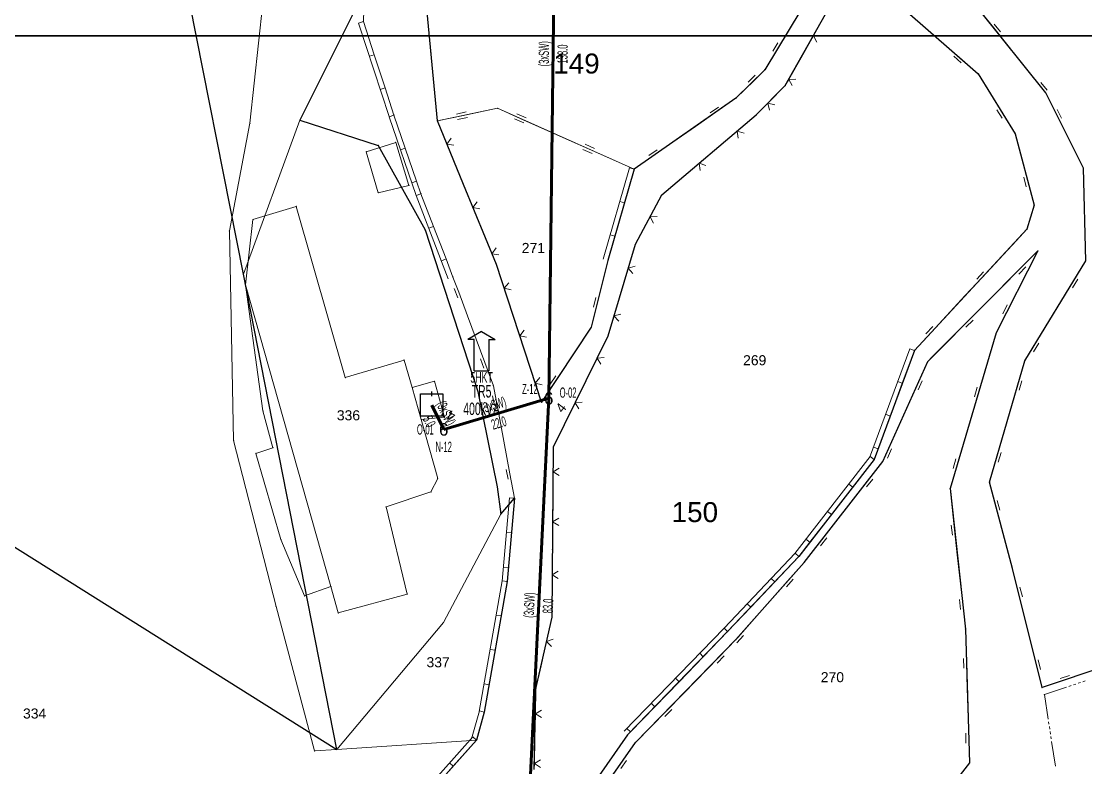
# Model space of a CAD drawing. Header units: millimetres. Extents: x 615240 to 617330, y 4151758 to 4153557.
# Drawn here: x 615829.2 to 616042.6, y 4152510.8 to 4152660.4 of the extents above; entities that cross this region are included whole.
import ezdxf
from ezdxf.enums import TextEntityAlignment as Align
from ezdxf.xclip import XClip

# ---------------------------------------------------------------- set-up
doc = ezdxf.new("R2010")
doc.units = ezdxf.units.MM
doc.header["$XCLIPFRAME"] = 2
for name, color, linetype, lineweight in [('01_UYGALAN_TARAMA', 26, 'Continuous', 20), ('02_ADA_ALN_YENI', 7, 'Continuous', 30), ('02_ADA_NO_YENI', 18, 'Continuous', 0), ('03_PARSEL_ALN_ESKI', 18, 'Continuous', 0), ('03_PARSEL_ALN_YENI', 171, 'Continuous', 0), ('03_PARSEL_NO_ESKI', 5, 'Continuous', 0), ('04_YAPI_ALN_TSCLSIZ', 18, 'Continuous', 0), ('04_YAPI_SNR_TSCLSZ', 77, 'Continuous', 0), ('06_DETAY_SNR_KROKI', 4, 'Continuous', 0), ('07_SNRTIP_GECERLI', 30, 'Continuous', 0), ('07_SNRTIP_SABIT', 18, 'Continuous', 0), ('DIREK_ENH_MEVCUT', 6, 'Continuous', 25), ('HAT_ENH_HAVAI_MEVCUT', 6, 'Continuous', 70), ('NOKTA_DETAY_YENI', 171, 'Continuous', 0), ('NOKTA_PARSEL_ESKI', 6, 'Continuous', 0), ('NOKTA_PARSEL_YENI', 30, 'Continuous', 0), ('NOKTA_YAPI_TSCLSIZ', 77, 'Continuous', 0), ('TRAFO_MEVCUT', 5, 'Continuous', 30)]:
    doc.layers.add(name, color=color, linetype=linetype, lineweight=lineweight)
doc.layers.add('ANTET', color=7, linetype='Continuous')
doc.styles.add('Direk', font='B_CAD')
doc.styles.get("Standard").update_dxf_attribs({"font": 'Arial'})

# ---------------------------------------------------------------- blocks, each defined once
blk = doc.blocks.new('MEV_BINA_KARE')
at = {"layer": 'TRAFO_MEVCUT', "linetype": 'Continuous'}
for p, q in [((-2.25, -2.25), (-2.25, 2.25)), ((-2.25, 2.25), (2.25, 2.25)), ((0, 1.8), (0, 2.7)), ((2.25, 2.25), (2.25, -2.25)), ((2.25, -2.25), (-2.25, -2.25))]:
    blk.add_line(p, q, dxfattribs=at)
blk = doc.blocks.new('MEV_KULE')
at = {"layer": 'TRAFO_MEVCUT', "linetype": 'Continuous'}
for p, q in [((0, 4.726056), (-2.7455, 3.111056)), ((0, 4.726056), (2.7455, 3.111056)), ((-1.4535, 3.111056), (-2.7455, 3.111056)), ((-1.4535, -3.111056), (-1.4535, 3.111056)), ((1.4535, 3.111056), (2.7455, 3.111056)), ((1.4535, 3.111056), (1.4535, -3.111056)), ((-1.4535, -3.111056), (1.4535, -3.111056))]:
    blk.add_line(p, q, dxfattribs=at)
blk = doc.blocks.new('fggg')
at = {"layer": '01_UYGALAN_TARAMA', "color": 252}
for p, q in [((616038.73, 4152526.89, 0.95), (616034.31, 4152525.41, 0.95)), ((616039.68, 4152527.21, 0.95), (616039.2, 4152527.05, 0.95)), ((616040.63, 4152527.52, 0.95), (616040.15, 4152527.36, 0.95)), ((616041.58, 4152527.84, 0.95), (616041.1, 4152527.68, 0.95)), ((616042.52, 4152528.16, 0.95), (616042.05, 4152528, 0.95)), ((616034.31, 4152525.41, 0.95), (616035.08, 4152520.47, 0.95)), ((616035.16, 4152519.98, 0.95), (616035.23, 4152519.48, 0.95)), ((616035.31, 4152518.99, 0.95), (616035.38, 4152518.5, 0.95)), ((616035.46, 4152518, 0.95), (616035.54, 4152517.51, 0.95)), ((616035.61, 4152517.01, 0.95), (616035.69, 4152516.52, 0.95)), ((616035.77, 4152516.02, 0.95), (616036.53, 4152511.08, 0.95))]:
    blk.add_line(p, q, dxfattribs=at)
blk.add_point((616034.31, 4152525.41, 619.21), dxfattribs=at)
blk.add_point((616034.31, 4152525.41, 619.21), dxfattribs=at)
at = {"layer": '02_ADA_ALN_YENI', "color": 252}
for points in [[(615742.03, 4152608.91, 0), (615892.46, 4152514.42, 0), (615873.71, 4152609.68, 0), (615861.66, 4152670.86, 0), (615841.71, 4152748.5, 0), (615926.35, 4152712.91, 0), (615920.29, 4152700.92, 0), (615908.32, 4152689.25, 0), (615898.24, 4152674.71, 0), (615895.88, 4152662.24, 0), (615885.06, 4152640.57, 0), (615900.77, 4152635.52, 0), (615910.15, 4152618.59, 0), (615920.75, 4152586.2, 0), (615924.61, 4152567.09, 0), (615925.32, 4152561.59, 0), (615928.09, 4152564.79, 0), (615926.6, 4152548.09, 0), (615922, 4152521.88, 0), (615920.44, 4152516.29, 0), (615908.14, 4152502.5, 0)], [(616046.83, 4152531.18, 0), (616033.84, 4152526.84, 0), (616027.89, 4152550.68, 0), (616023.31, 4152568.03, 0), (616030.39, 4152592.35, 0), (616042.59, 4152612.4, 0), (616042.13, 4152630.95, 0), (616034.58, 4152646.09, 0), (616021.3, 4152662.64, 0), (616015.49, 4152670.36, 0), (616029.95, 4152678.3, 0), (616040.47, 4152672.93, 0), (616051.16, 4152664.61, 0)], [(615932.03, 4152510.4, 0), (615932.36, 4152526.59, 0), (615935.6, 4152540.92, 0), (615935.88, 4152575.09, 0), (615946.82, 4152597.37, 0), (615952.3, 4152615.71, 0), (615957.63, 4152625.59, 0), (615976.54, 4152641.65, 0), (615982.36, 4152647.53, 0), (615990.45, 4152661.82, 0)], [(616006.24, 4152662.75, 0), (616021.04, 4152649.9, 0), (616028.43, 4152637.86, 0), (616032.25, 4152623.52, 0), (616030.81, 4152618.73, 0), (616008.25, 4152594.41, 0), (616008.25, 4152594.41, 0), (616000.19, 4152572.55, 0), (615985.06, 4152553.1, 0), (615970.81, 4152538.04, 0), (615950.76, 4152517.38, 0), (615942.44, 4152505.46, 0)], [(615944.46, 4152504.53, 0), (615952.33, 4152515.83, 0), (615972.48, 4152536.44, 0), (615986.13, 4152551.91, 0), (616001.92, 4152572.14, 0), (616010.95, 4152592.22, 0), (616033, 4152614.39, 0), (616024.67, 4152597.94, 0), (616015.41, 4152566.77, 0), (616018.47, 4152538.56, 0), (616019.28, 4152511.72, 0), (616007.97, 4152497.23, 0)]]:
    blk.add_polyline3d(points, dxfattribs=at)
blk.add_polyline3d([(615972.47, 4152644.98, 0), (615952.06, 4152630.76, 0), (615946.81, 4152612.45, 0), (615943.45, 4152599.08, 0), (615933.5, 4152584.02, 0), (615924.45, 4152611.63, 0), (615917.83, 4152627.68, 0), (615912.63, 4152640.43, 0), (615909.79, 4152670.74, 0), (615914.23, 4152679.22, 0), (615929.51, 4152693.81, 0), (615935.84, 4152708.83, 0), (615982.84, 4152691.12, 0), (615987.41, 4152671.89, 0), (615985.5, 4152662.65, 0), (615978.25, 4152650.69, 0), (615972.47, 4152644.98, 0)], close=True, dxfattribs=at)
at = {"layer": '03_PARSEL_ALN_ESKI', "color": 252}
for p in [(615932.14, 4152614.97), (615976.53, 4152592.46), (615895.07, 4152581.42), (615913.06, 4152531.91), (615992.11, 4152528.91), (615832.15, 4152521.63)]:
    blk.add_point(p, dxfattribs=at)
at = {"layer": '03_PARSEL_ALN_YENI', "color": 252}
for points in [[(615873.71, 4152609.68, 0), (615861.66, 4152670.86, 0), (615841.71, 4152748.5, 0), (615926.35, 4152712.91, 0), (615920.29, 4152700.92, 0), (615908.32, 4152689.25, 0), (615898.24, 4152674.71, 0), (615895.88, 4152662.24, 0), (615885.06, 4152640.57, 0), (615873.71, 4152609.68, 0)], [(615935.84, 4152708.83, 0), (615982.84, 4152691.12, 0), (615987.41, 4152671.89, 0), (615985.5, 4152662.65, 0), (615978.25, 4152650.69, 0), (615972.47, 4152644.98, 0), (615952.06, 4152630.76, 0), (615924.68, 4152642.99, 0), (615912.63, 4152640.43, 0), (615909.79, 4152670.74, 0), (615914.23, 4152679.22, 0), (615929.51, 4152693.81, 0), (615935.84, 4152708.83, 0)], [(616015.49, 4152670.36, 0), (616029.95, 4152678.3, 0), (616040.47, 4152672.93, 0), (616051.16, 4152664.61, 0), (616059.3, 4152653.67, 0), (616066.19, 4152637.89, 0), (616066.06, 4152614.43, 0), (616065.94, 4152591.44, 0), (616068.62, 4152559.61, 0), (616046.83, 4152531.18, 0), (616033.84, 4152526.84, 0), (616027.89, 4152550.68, 0), (616023.31, 4152568.03, 0), (616030.39, 4152592.35, 0), (616042.59, 4152612.4, 0), (616042.13, 4152630.95, 0), (616034.58, 4152646.09, 0), (616021.3, 4152662.64, 0), (616015.49, 4152670.36, 0)], [(615933.5, 4152584.02, 0), (615924.45, 4152611.63, 0), (615917.83, 4152627.68, 0), (615912.63, 4152640.43, 0), (615924.68, 4152642.99, 0), (615952.06, 4152630.76, 0), (615946.81, 4152612.45, 0), (615943.45, 4152599.08, 0), (615933.5, 4152584.02, 0)], [(615913.81, 4152539.85, 0), (615892.46, 4152514.42, 0), (615873.71, 4152609.68, 0), (615885.06, 4152640.57, 0), (615900.77, 4152635.52, 0), (615910.15, 4152618.59, 0), (615920.75, 4152586.2, 0), (615924.61, 4152567.09, 0), (615925.32, 4152561.59, 0), (615913.81, 4152539.85, 0)], [(616007.97, 4152497.23, 0), (615987.11, 4152472.98, 0), (615968.43, 4152487.88, 0), (615944.46, 4152504.53, 0), (615952.33, 4152515.83, 0), (615972.48, 4152536.44, 0), (615986.13, 4152551.91, 0), (616001.92, 4152572.14, 0), (616010.95, 4152592.22, 0), (616033, 4152614.39, 0), (616024.67, 4152597.94, 0), (616015.41, 4152566.77, 0), (616018.47, 4152538.56, 0), (616019.28, 4152511.72, 0), (616007.97, 4152497.23, 0)], [(615742.03, 4152608.91, 0), (615892.46, 4152514.42, 0), (615920.44, 4152516.29, 0), (615908.14, 4152502.5, 0), (615901.9, 4152496.9, 0), (615887.65, 4152486.41, 0), (615870.13, 4152476.76, 0), (615863.78, 4152472.74, 0), (615843.67, 4152466.25, 0), (615833.43, 4152463.1, 0), (615797.02, 4152540.78, 0), (615772.25, 4152571.92, 0), (615761.13, 4152580.07, 0), (615758.13, 4152585.47, 0), (615747.06, 4152595.76, 0), (615734.79, 4152607.75, 0), (615742.03, 4152608.91, 0)], [(615926.6, 4152548.09, 0), (615922, 4152521.88, 0), (615920.44, 4152516.29, 0), (615892.46, 4152514.42, 0), (615913.81, 4152539.85, 0), (615925.32, 4152561.59, 0), (615928.09, 4152564.79, 0), (615926.6, 4152548.09, 0)]]:
    blk.add_polyline3d(points, close=True, dxfattribs=at)
for points in [[(616006.24, 4152662.75, 0), (616021.04, 4152649.9, 0), (616028.43, 4152637.86, 0), (616032.25, 4152623.52, 0), (616030.81, 4152618.73, 0), (616008.25, 4152594.41, 0), (616000.19, 4152572.55, 0), (615985.06, 4152553.1, 0), (615970.81, 4152538.04, 0), (615950.76, 4152517.38, 0), (615942.44, 4152505.46, 0)], [(615932.03, 4152510.4, 0), (615932.36, 4152526.59, 0), (615935.6, 4152540.92, 0), (615935.88, 4152575.09, 0), (615946.82, 4152597.37, 0), (615952.3, 4152615.71, 0), (615957.63, 4152625.59, 0), (615976.54, 4152641.65, 0), (615982.36, 4152647.53, 0), (615990.45, 4152661.82, 0)]]:
    blk.add_polyline3d(points, dxfattribs=at)
at = {"layer": '04_YAPI_ALN_TSCLSIZ', "color": 252}
for points in [[(615898.36, 4152634.25, 0), (615904.28, 4152636.13, 0), (615906.89, 4152627.5, 0), (615900.77, 4152626.05, 0), (615898.36, 4152634.25, 0)], [(615894.15, 4152588.99, 0), (615905.93, 4152592.48, 0), (615907.57, 4152586.98, 0), (615909.39, 4152580.57, 0), (615912.69, 4152568.76, 0), (615911.31, 4152566.05, 0), (615902.34, 4152563.06, 0), (615906.58, 4152545.58, 0), (615892.74, 4152541.81, 0), (615891.28, 4152547.08, 0), (615874.11, 4152607.55, 0), (615875.64, 4152620.67, 0), (615884.31, 4152623.3, 0), (615894.15, 4152588.99, 0)], [(615912.02, 4152588.23, 0), (615914.01, 4152581.04, 0), (615909.39, 4152580.57, 0), (615907.57, 4152586.98, 0), (615912.02, 4152588.23, 0)]]:
    blk.add_polyline3d(points, close=True, dxfattribs=at)
at = {"layer": '04_YAPI_SNR_TSCLSZ', "color": 252}
for p, q in [((615904.28, 4152636.13, 643.22), (615898.36, 4152634.25, 643.51)), ((615906.89, 4152627.5, 643.57), (615904.28, 4152636.13, 643.22)), ((615898.36, 4152634.25, 643.51), (615900.77, 4152626.05, 643.88)), ((615900.77, 4152626.05, 643.88), (615906.89, 4152627.5, 643.57)), ((615884.31, 4152623.3, 642.03), (615875.64, 4152620.67, 644.11)), ((615894.15, 4152588.99, 642.92), (615884.31, 4152623.3, 642.03)), ((615875.64, 4152620.67, 644.11), (615874.11, 4152607.55, 642.47)), ((615874.11, 4152607.55, 642.47), (615877.62, 4152582.28, 639.06)), ((615891.28, 4152547.08, 641.45), (615874.11, 4152607.55, 642.47)), ((615905.93, 4152592.48, 637.58), (615894.15, 4152588.99, 642.92)), ((615907.57, 4152586.98, 639.22), (615905.93, 4152592.48, 637.58)), ((615912.02, 4152588.23, 638.61), (615907.57, 4152586.98, 639.22)), ((615907.57, 4152586.98, 639.22), (615909.39, 4152580.57, 639.82)), ((615914.01, 4152581.04, 638.58), (615912.02, 4152588.23, 638.61)), ((615877.62, 4152582.28, 639.06), (615879.64, 4152574.9, 639.59)), ((615909.39, 4152580.57, 639.82), (615914.01, 4152581.04, 638.58)), ((615912.69, 4152568.76, 641.2), (615909.39, 4152580.57, 639.82)), ((615879.64, 4152574.9, 639.59), (615876.24, 4152573.78, 640.39)), ((615876.24, 4152573.78, 640.39), (615881.25, 4152556.51, 641.23)), ((615911.31, 4152566.05, 643.05), (615912.69, 4152568.76, 641.2)), ((615902.34, 4152563.06, 644.49), (615911.31, 4152566.05, 643.05)), ((615906.58, 4152545.58, 643.42), (615902.34, 4152563.06, 644.49)), ((615881.25, 4152556.51, 641.23), (615885.99, 4152545.22, 641.68)), ((615885.99, 4152545.22, 641.68), (615891.28, 4152547.08, 641.45)), ((615891.28, 4152547.08, 641.45), (615892.74, 4152541.81, 639.64)), ((615892.74, 4152541.81, 639.64), (615906.58, 4152545.58, 643.42))]:
    blk.add_line(p, q, dxfattribs=at)
at = {"layer": '06_DETAY_SNR_KROKI', "color": 252}
for p, q in [((615897.77, 4152660.38, 638.14), (615898.24, 4152674.71, 638.76)), ((615909.79, 4152670.74, 638.48), (615912.63, 4152640.43, 635.95)), ((615877.59, 4152664.08, 644.07), (615875.03, 4152639.98, 643)), ((615980.84, 4152654.96, 0.95), (615985.5, 4152662.65, 0.95)), ((615990.45, 4152661.82, 0.95), (615987.99, 4152657.47, 0.95)), ((616009.71, 4152659.73, 0.95), (616006.24, 4152662.75, 0.95)), ((616021.3, 4152662.64, 0.95), (616024.43, 4152658.74, 0.95)), ((615897.77, 4152660.38, 0.95), (615896.82, 4152660.06, 0.95)), ((615896.82, 4152660.06, 0.95), (615902.94, 4152641.3, 0.95)), ((615897.77, 4152660.38, 0.95), (615899.94, 4152653.72, 0.95)), ((616017.26, 4152653.18, 0.95), (616009.71, 4152659.73, 0.95)), ((616024.25, 4152659.87, 0.95), (616025.5, 4152658.31, 0.95)), ((615987.99, 4152657.47, 0.95), (615985.53, 4152653.12, 0.95)), ((615987.99, 4152657.47, 0.95), (615989.42, 4152657.53, 0.95)), ((615988.68, 4152656.22, 0.95), (615987.99, 4152657.47, 0.95)), ((616024.43, 4152658.74, 0.95), (616030.69, 4152650.94, 0.95)), ((615978.25, 4152650.69, 0.95), (615980.84, 4152654.96, 0.95)), ((615979.84, 4152654.4, 0.95), (615980.88, 4152656.11, 0.95)), ((615899.94, 4152653.72, 0.95), (615898.99, 4152653.41, 0.95)), ((615899.94, 4152653.72, 0.95), (615902.12, 4152647.07, 0.95)), ((615985.53, 4152653.12, 0.95), (615983.06, 4152648.77, 0.95)), ((616017.65, 4152652.1, 0.95), (616016.14, 4152653.41, 0.95)), ((616021.04, 4152649.9, 0.95), (616017.26, 4152653.18, 0.95)), ((615976.03, 4152648.49, 0.95), (615978.25, 4152650.69, 0.95)), ((616030.69, 4152650.94, 0.95), (616033.82, 4152647.04, 0.95)), ((615972.47, 4152644.98, 0.95), (615976.03, 4152648.49, 0.95)), ((615974.92, 4152648.19, 0.95), (615976.34, 4152649.59, 0.95)), ((615983.06, 4152648.77, 0.95), (615982.36, 4152647.53, 0.95)), ((615983.06, 4152648.77, 0.95), (615984.49, 4152648.82, 0.95)), ((615983.76, 4152647.52, 0.95), (615983.06, 4152648.77, 0.95)), ((616025.82, 4152642.12, 0.95), (616021.04, 4152649.9, 0.95)), ((615902.12, 4152647.07, 0.95), (615901.16, 4152646.76, 0.95)), ((615902.12, 4152647.07, 0.95), (615903.9, 4152641.61, 0.95)), ((615982.36, 4152647.53, 0.95), (615978.85, 4152643.98, 0.95)), ((616033.63, 4152648.17, 0.95), (616034.89, 4152646.61, 0.95)), ((616033.82, 4152647.04, 0.95), (616034.58, 4152646.09, 0.95)), ((615968.47, 4152642.19, 0.95), (615972.47, 4152644.98, 0.95)), ((616034.58, 4152646.09, 0.95), (616036.81, 4152641.62, 0.95)), ((615916.43, 4152641.81, 0.95), (615918.38, 4152642.23, 0.95)), ((615917.52, 4152641.47, 0.95), (615924.68, 4152642.99, 0.95)), ((615924.68, 4152642.99, 0.95), (615929.24, 4152640.95, 0.95)), ((615964.37, 4152639.33, 0.95), (615968.47, 4152642.19, 0.95)), ((615967.33, 4152642.08, 0.95), (615968.97, 4152643.22, 0.95)), ((615978.85, 4152643.98, 0.95), (615976.54, 4152641.65, 0.95)), ((615979.18, 4152642.59, 0.95), (615978.85, 4152643.98, 0.95)), ((615978.85, 4152643.98, 0.95), (615980.24, 4152643.65, 0.95)), ((616025.86, 4152640.98, 0.95), (616024.81, 4152642.68, 0.95)), ((616028.43, 4152637.86, 0.95), (616025.82, 4152642.12, 0.95)), ((616036.87, 4152642.76, 0.95), (616037.76, 4152640.97, 0.95)), ((615875.03, 4152639.98, 643), (615870.92, 4152618.4, 643.5)), ((615903.9, 4152641.61, 0.95), (615902.95, 4152641.29, 0.95)), ((615902.95, 4152641.29, 0.95), (615908.35, 4152625.5, 0.95)), ((615903.9, 4152641.61, 0.95), (615906.16, 4152634.99, 0.95)), ((615912.63, 4152640.43, 0.95), (615917.52, 4152641.47, 0.95)), ((615912.63, 4152640.43, 0.95), (615914.52, 4152635.8, 0.95)), ((615916.66, 4152640.71, 0.95), (615918.62, 4152641.13, 0.95)), ((615928.1, 4152640.84, 0.95), (615929.93, 4152640.03, 0.95)), ((615928.56, 4152641.87, 0.95), (615930.38, 4152641.05, 0.95)), ((615929.24, 4152640.95, 0.95), (615938.37, 4152636.87, 0.95)), ((615976.54, 4152641.65, 0.95), (615972.73, 4152638.41, 0.95)), ((616036.81, 4152641.62, 0.95), (616041.27, 4152632.66, 0.95)), ((615956.16, 4152633.62, 0.95), (615964.37, 4152639.33, 0.95)), ((615972.73, 4152638.41, 0.95), (615968.91, 4152635.17, 0.95)), ((615972.94, 4152637, 0.95), (615972.73, 4152638.41, 0.95)), ((615972.73, 4152638.41, 0.95), (615974.09, 4152637.97, 0.95)), ((616030.96, 4152628.35, 0.95), (616028.43, 4152637.86, 0.95)), ((615914.52, 4152635.8, 0.95), (615915.36, 4152636.96, 0.95)), ((615915.93, 4152635.57, 0.95), (615914.52, 4152635.8, 0.95)), ((615914.52, 4152635.8, 0.95), (615916.41, 4152631.17, 0.95)), ((615938.37, 4152636.87, 0.95), (615942.94, 4152634.83, 0.95)), ((615942.25, 4152635.75, 0.95), (615944.08, 4152634.94, 0.95)), ((615906.16, 4152634.99, 0.95), (615905.21, 4152634.66, 0.95)), ((615906.16, 4152634.99, 0.95), (615908.43, 4152628.36, 0.95)), ((615941.8, 4152634.73, 0.95), (615943.62, 4152633.91, 0.95)), ((615942.94, 4152634.83, 0.95), (615952.06, 4152630.76, 0.95)), ((615952.06, 4152630.76, 0.95), (615956.16, 4152633.62, 0.95)), ((615955.02, 4152633.51, 0.95), (615956.66, 4152634.65, 0.95)), ((615968.91, 4152635.17, 0.95), (615965.1, 4152631.94, 0.95)), ((615965.1, 4152631.94, 0.95), (615961.29, 4152628.7, 0.95)), ((615965.32, 4152630.52, 0.95), (615965.1, 4152631.94, 0.95)), ((615965.1, 4152631.94, 0.95), (615966.46, 4152631.49, 0.95)), ((616041.27, 4152632.66, 0.95), (616042.13, 4152630.95, 0.95)), ((615916.41, 4152631.17, 0.95), (615917.83, 4152627.68, 0.95)), ((615951.1, 4152631.03, 0.95), (615945.84, 4152612.73, 0.95)), ((615952.06, 4152630.76, 0.95), (615950.13, 4152624.03, 0.95)), ((615952.06, 4152630.76, 0.95), (615951.1, 4152631.03, 0.95)), ((616042.13, 4152630.95, 0.95), (616042.25, 4152625.95, 0.95)), ((615908.43, 4152628.36, 0.95), (615907.48, 4152628.04, 0.95)), ((615908.43, 4152628.36, 0.95), (615909.3, 4152625.82, 0.95)), ((615917.83, 4152627.68, 0.95), (615919.74, 4152623.06, 0.95)), ((615961.29, 4152628.7, 0.95), (615957.63, 4152625.59, 0.95)), ((616030.68, 4152627.24, 0.95), (616030.16, 4152629.17, 0.95)), ((616032.25, 4152623.52, 0.95), (616030.96, 4152628.35, 0.95)), ((615909.3, 4152625.82, 0.95), (615908.37, 4152625.46, 0.95)), ((615908.37, 4152625.46, 0.95), (615914.8, 4152608.78, 0.95)), ((615909.3, 4152625.82, 0.95), (615911.82, 4152619.29, 0.95)), ((615957.63, 4152625.59, 0.95), (615955.26, 4152621.19, 0.95)), ((616042.25, 4152625.95, 0.95), (616042.5, 4152615.95, 0.95)), ((615919.74, 4152623.06, 0.95), (615920.58, 4152624.21, 0.95)), ((615921.15, 4152622.83, 0.95), (615919.74, 4152623.06, 0.95)), ((615919.74, 4152623.06, 0.95), (615921.64, 4152618.43, 0.95)), ((615950.13, 4152624.03, 0.95), (615948.2, 4152617.3, 0.95)), ((615950.13, 4152624.03, 0.95), (615949.17, 4152624.31, 0.95)), ((616030.81, 4152618.73, 0.95), (616032.25, 4152623.52, 0.95)), ((615955.26, 4152621.19, 0.95), (615952.88, 4152616.79, 0.95)), ((615955.26, 4152621.19, 0.95), (615956.69, 4152621.27, 0.95)), ((615955.97, 4152619.95, 0.95), (615955.26, 4152621.19, 0.95)), ((615911.82, 4152619.29, 0.95), (615910.89, 4152618.93, 0.95)), ((615911.82, 4152619.29, 0.95), (615914.34, 4152612.76, 0.95)), ((616028.66, 4152616.4, 0.95), (616030.81, 4152618.73, 0.95)), ((615870.92, 4152618.4, 643.5), (615871.74, 4152576.39, 641.89)), ((615921.64, 4152618.43, 0.95), (615923.55, 4152613.81, 0.95)), ((615948.2, 4152617.3, 0.95), (615946.81, 4152612.45, 0.95)), ((615948.2, 4152617.3, 0.95), (615947.24, 4152617.58, 0.95)), ((615952.88, 4152616.79, 0.95), (615952.3, 4152615.71, 0.95)), ((615923.55, 4152613.81, 0.95), (615924.39, 4152614.97, 0.95)), ((615952.3, 4152615.71, 0.95), (615950.87, 4152610.92, 0.95)), ((616021.85, 4152609.07, 0.95), (616028.66, 4152616.4, 0.95)), ((616033, 4152614.39, 0.95), (616029.47, 4152610.84, 0.95)), ((616031.45, 4152611.32, 0.95), (616033, 4152614.39, 0.95)), ((616042.5, 4152615.95, 0.95), (616042.59, 4152612.4, 0.95)), ((615914.34, 4152612.76, 0.95), (615913.41, 4152612.4, 0.95)), ((615914.34, 4152612.76, 0.95), (615915.73, 4152609.14, 0.95)), ((615924.96, 4152613.58, 0.95), (615923.55, 4152613.81, 0.95)), ((615923.55, 4152613.81, 0.95), (615924.45, 4152611.63, 0.95)), ((615944.67, 4152603.93, 0.95), (615946.81, 4152612.45, 0.95)), ((616042.59, 4152612.4, 0.95), (616039.99, 4152608.13, 0.95)), ((615924.45, 4152611.63, 0.95), (615926, 4152606.88, 0.95)), ((615950.87, 4152610.92, 0.95), (615949.44, 4152606.13, 0.95)), ((615950.87, 4152610.92, 0.95), (615952.25, 4152611.29, 0.95)), ((615951.82, 4152609.85, 0.95), (615950.87, 4152610.92, 0.95)), ((616020.76, 4152608.72, 0.95), (616022.12, 4152610.19, 0.95)), ((616029.47, 4152610.84, 0.95), (616022.42, 4152603.75, 0.95)), ((616026.93, 4152602.4, 0.95), (616031.45, 4152611.32, 0.95)), ((616030.58, 4152611.16, 0.95), (616029.17, 4152609.74, 0.95)), ((615916.88, 4152606.08, 0.95), (615915.73, 4152609.14, 0.95)), ((615926, 4152606.88, 0.95), (615926.93, 4152607.98, 0.95)), ((616018.45, 4152605.41, 0.95), (616021.85, 4152609.07, 0.95)), ((616039.99, 4152608.13, 0.95), (616034.79, 4152599.59, 0.95)), ((616040.99, 4152608.69, 0.95), (616039.95, 4152606.98, 0.95)), ((615916.7, 4152604.95, 0.95), (615916, 4152606.82, 0.95)), ((615918.62, 4152601.39, 0.95), (615916.88, 4152606.08, 0.95)), ((615927.4, 4152606.55, 0.95), (615926, 4152606.88, 0.95)), ((615926, 4152606.88, 0.95), (615927.56, 4152602.13, 0.95)), ((615949.44, 4152606.13, 0.95), (615948.01, 4152601.33, 0.95)), ((615943.45, 4152599.08, 0.95), (615944.67, 4152603.93, 0.95)), ((615943.88, 4152603.09, 0.95), (615944.37, 4152605.03, 0.95)), ((616011.65, 4152598.07, 0.95), (616018.45, 4152605.41, 0.95)), ((616022.42, 4152603.75, 0.95), (616018.9, 4152600.21, 0.95)), ((615927.56, 4152602.13, 0.95), (615929.12, 4152597.38, 0.95)), ((615948.01, 4152601.33, 0.95), (615949.39, 4152601.7, 0.95)), ((616024.67, 4152597.94, 0.95), (616026.93, 4152602.4, 0.95)), ((616025.98, 4152601.77, 0.95), (616026.88, 4152603.55, 0.95)), ((615922.11, 4152592.02, 0.95), (615918.62, 4152601.39, 0.95)), ((615948.01, 4152601.33, 0.95), (615946.82, 4152597.37, 0.95)), ((615948.96, 4152600.27, 0.95), (615948.01, 4152601.33, 0.95)), ((616018.9, 4152600.21, 0.95), (616011.84, 4152593.12, 0.95)), ((616020, 4152600.52, 0.95), (616018.59, 4152599.1, 0.95)), ((616034.79, 4152599.59, 0.95), (616032.2, 4152595.32, 0.95)), ((615929.12, 4152597.38, 0.95), (615930.04, 4152598.47, 0.95)), ((615930.51, 4152597.05, 0.95), (615929.12, 4152597.38, 0.95)), ((615929.12, 4152597.38, 0.95), (615930.68, 4152592.63, 0.95)), ((615941.77, 4152596.54, 0.95), (615943.45, 4152599.08, 0.95)), ((615946.82, 4152597.37, 0.95), (615944.62, 4152592.89, 0.95)), ((616008.25, 4152594.41, 0.95), (616011.65, 4152598.07, 0.95)), ((616010.56, 4152597.72, 0.95), (616011.92, 4152599.19, 0.95)), ((616023.95, 4152595.53, 0.95), (616024.67, 4152597.94, 0.95)), ((615936.26, 4152588.19, 0.95), (615941.77, 4152596.54, 0.95)), ((616021.11, 4152585.95, 0.95), (616023.95, 4152595.53, 0.95)), ((616032.2, 4152595.32, 0.95), (616030.39, 4152592.35, 0.95)), ((616033.2, 4152595.88, 0.95), (616032.16, 4152594.17, 0.95)), ((615944.62, 4152592.89, 0.95), (615946.05, 4152593.02, 0.95)), ((616007.31, 4152594.75, 0.95), (615999.26, 4152572.9, 0.95)), ((616008.25, 4152594.41, 0.95), (616005.83, 4152587.84, 0.95)), ((616008.25, 4152594.41, 0.95), (616007.31, 4152594.75, 0.95)), ((616011.84, 4152593.12, 0.95), (616010.95, 4152592.22, 0.95)), ((615921.93, 4152590.89, 0.95), (615921.24, 4152592.76, 0.95)), ((615923.86, 4152587.34, 0.95), (615922.11, 4152592.02, 0.95)), ((615930.68, 4152592.63, 0.95), (615932.24, 4152587.88, 0.95)), ((615944.62, 4152592.89, 0.95), (615942.42, 4152588.4, 0.95)), ((615945.38, 4152591.67, 0.95), (615944.62, 4152592.89, 0.95)), ((616010.95, 4152592.22, 0.95), (616008.9, 4152587.66, 0.95)), ((616030.39, 4152592.35, 0.95), (616028.99, 4152587.55, 0.95)), ((615932.24, 4152587.88, 0.95), (615933.16, 4152588.97, 0.95)), ((615935.24, 4152587.67, 0.95), (615936.34, 4152589.34, 0.95)), ((615924.4, 4152584.45, 0.95), (615923.86, 4152587.34, 0.95)), ((615933.63, 4152587.55, 0.95), (615932.24, 4152587.88, 0.95)), ((615932.24, 4152587.88, 0.95), (615933.5, 4152584.02, 0.95)), ((615933.5, 4152584.02, 0.95), (615936.26, 4152588.19, 0.95)), ((615942.42, 4152588.4, 0.95), (615940.21, 4152583.91, 0.95)), ((616005.83, 4152587.84, 0.95), (616003.41, 4152581.27, 0.95)), ((616008.9, 4152587.66, 0.95), (616004.8, 4152578.54, 0.95)), ((616005.83, 4152587.84, 0.95), (616004.89, 4152588.19, 0.95)), ((616009.82, 4152588.35, 0.95), (616009, 4152586.52, 0.95)), ((616020.28, 4152585.15, 0.95), (616020.85, 4152587.07, 0.95)), ((616028.99, 4152587.55, 0.95), (616026.2, 4152577.95, 0.95)), ((616029.81, 4152588.35, 0.95), (616029.25, 4152586.43, 0.95)), ((615924.03, 4152583.36, 0.95), (615923.66, 4152585.33, 0.95)), ((615925.32, 4152579.53, 0.95), (615924.4, 4152584.45, 0.95)), ((616019.68, 4152581.15, 0.95), (616021.11, 4152585.95, 0.95)), ((615940.21, 4152583.91, 0.95), (615938.01, 4152579.42, 0.95)), ((615940.21, 4152583.91, 0.95), (615941.64, 4152584.05, 0.95)), ((615940.98, 4152582.7, 0.95), (615940.21, 4152583.91, 0.95)), ((616003.41, 4152581.27, 0.95), (616000.99, 4152574.71, 0.95)), ((616003.41, 4152581.27, 0.95), (616002.47, 4152581.62, 0.95)), ((616016.83, 4152571.57, 0.95), (616019.68, 4152581.15, 0.95)), ((615927.17, 4152569.7, 0.95), (615925.32, 4152579.53, 0.95)), ((615938.01, 4152579.42, 0.95), (615935.88, 4152575.09, 0.95)), ((616004.8, 4152578.54, 0.95), (616002.75, 4152573.98, 0.95)), ((615871.74, 4152576.39, 641.89), (615880.27, 4152543.11, 643.66)), ((616026.2, 4152577.95, 0.95), (616024.8, 4152573.15, 0.95)), ((615935.88, 4152575.09, 0.95), (615935.83, 4152570.09, 0.95)), ((616000.99, 4152574.71, 0.95), (616000.05, 4152575.05, 0.95)), ((616000.99, 4152574.71, 0.95), (616000.19, 4152572.55, 0.95)), ((616002.75, 4152573.98, 0.95), (616001.92, 4152572.14, 0.95)), ((616003.67, 4152574.67, 0.95), (616002.85, 4152572.84, 0.95)), ((616025.62, 4152573.95, 0.95), (616025.06, 4152572.03, 0.95)), ((615999.4, 4152573.17, 0.95), (615984.27, 4152553.71, 0.95)), ((616000.19, 4152572.55, 0.95), (615995.9, 4152567.03, 0.95)), ((616001.92, 4152572.14, 0.95), (615998.84, 4152568.2, 0.95)), ((616000.19, 4152572.55, 0.95), (615999.4, 4152573.17, 0.95)), ((616016.01, 4152570.77, 0.95), (616016.58, 4152572.69, 0.95)), ((616024.8, 4152573.15, 0.95), (616023.31, 4152568.03, 0.95)), ((615926.8, 4152568.62, 0.95), (615926.43, 4152570.58, 0.95)), ((615928.09, 4152564.79, 0.95), (615927.17, 4152569.7, 0.95)), ((615935.83, 4152570.09, 0.95), (615935.77, 4152565.09, 0.95)), ((615935.83, 4152570.09, 0.95), (615937.05, 4152570.82, 0.95)), ((615937.04, 4152569.32, 0.95), (615935.83, 4152570.09, 0.95)), ((616015.41, 4152566.77, 0.95), (616016.83, 4152571.57, 0.95)), ((615998.84, 4152568.2, 0.95), (615992.69, 4152560.32, 0.95)), ((615995.9, 4152567.03, 0.95), (615995.11, 4152567.64, 0.95)), ((615999.9, 4152568.64, 0.95), (615998.67, 4152567.07, 0.95)), ((616023.31, 4152568.03, 0.95), (616024.59, 4152563.2, 0.95)), ((615995.9, 4152567.03, 0.95), (615991.6, 4152561.5, 0.95)), ((616016.31, 4152558.44, 0.95), (616015.41, 4152566.77, 0.95)), ((615927.09, 4152564.88, 0.95), (615925.61, 4152548.18, 0.95)), ((615928.09, 4152564.79, 0.95), (615927.09, 4152564.88, 0.95)), ((615928.09, 4152564.79, 0.95), (615927.47, 4152557.82, 0.95)), ((615935.77, 4152565.09, 0.95), (615935.72, 4152560.09, 0.95)), ((616024.59, 4152563.2, 0.95), (616027.14, 4152553.53, 0.95)), ((616024.87, 4152564.31, 0.95), (616025.39, 4152562.37, 0.95)), ((615991.6, 4152561.5, 0.95), (615987.3, 4152555.98, 0.95)), ((615991.6, 4152561.5, 0.95), (615990.81, 4152562.12, 0.95)), ((615935.72, 4152560.09, 0.95), (615935.67, 4152555.09, 0.95)), ((615935.72, 4152560.09, 0.95), (615936.95, 4152560.82, 0.95)), ((615936.93, 4152559.32, 0.95), (615935.72, 4152560.09, 0.95)), ((615992.69, 4152560.32, 0.95), (615989.62, 4152556.38, 0.95)), ((616015.86, 4152557.39, 0.95), (616015.65, 4152559.37, 0.95)), ((615927.47, 4152557.82, 0.95), (615926.47, 4152557.9, 0.95)), ((615927.47, 4152557.82, 0.95), (615926.85, 4152550.84, 0.95)), ((615990.67, 4152556.82, 0.95), (615989.44, 4152555.24, 0.95)), ((616016.85, 4152553.47, 0.95), (616016.31, 4152558.44, 0.95)), ((615935.67, 4152555.09, 0.95), (615935.66, 4152554.45, 0.95)), ((615987.3, 4152555.98, 0.95), (615985.06, 4152553.1, 0.95)), ((615989.62, 4152556.38, 0.95), (615986.13, 4152551.91, 0.95)), ((615987.3, 4152555.98, 0.95), (615986.51, 4152556.59, 0.95)), ((615935.66, 4152554.45, 0.95), (615935.64, 4152549.45, 0.95)), ((615984.33, 4152553.78, 0.95), (615970.08, 4152538.73, 0.95)), ((615985.06, 4152553.1, 0.95), (615980.25, 4152548.01, 0.95)), ((615985.06, 4152553.1, 0.95), (615984.33, 4152553.78, 0.95)), ((616017.93, 4152543.53, 0.95), (616016.85, 4152553.47, 0.95)), ((616027.14, 4152553.53, 0.95), (616027.89, 4152550.68, 0.95)), ((615926.85, 4152550.84, 0.95), (615925.85, 4152550.93, 0.95)), ((615926.85, 4152550.84, 0.95), (615926.6, 4152548.09, 0.95)), ((615986.13, 4152551.91, 0.95), (615982.83, 4152548.16, 0.95)), ((616027.89, 4152550.68, 0.95), (616029.1, 4152545.83, 0.95)), ((615925.62, 4152548.26, 0.95), (615921.02, 4152522.05, 0.95)), ((615926.6, 4152548.09, 0.95), (615925.62, 4152548.26, 0.95)), ((615935.64, 4152549.45, 0.95), (615935.62, 4152544.45, 0.95)), ((615935.64, 4152549.45, 0.95), (615936.86, 4152550.19, 0.95)), ((615936.85, 4152548.69, 0.95), (615935.64, 4152549.45, 0.95)), ((615982.83, 4152548.16, 0.95), (615976.21, 4152540.67, 0.95)), ((615980.25, 4152548.01, 0.95), (615979.52, 4152548.7, 0.95)), ((615983.91, 4152548.54, 0.95), (615982.59, 4152547.04, 0.95)), ((615926.6, 4152548.09, 0.95), (615925.39, 4152541.19, 0.95)), ((615980.25, 4152548.01, 0.95), (615975.44, 4152542.93, 0.95)), ((616029.41, 4152546.93, 0.95), (616029.89, 4152544.99, 0.95)), ((615935.62, 4152544.45, 0.95), (615935.6, 4152540.92, 0.95)), ((616017.48, 4152542.47, 0.95), (616017.27, 4152544.46, 0.95)), ((616029.1, 4152545.83, 0.95), (616031.52, 4152536.12, 0.95)), ((615880.27, 4152543.11, 643.66), (615887.98, 4152514.12, 641.04)), ((615975.44, 4152542.93, 0.95), (615970.81, 4152538.04, 0.95)), ((615975.44, 4152542.93, 0.95), (615974.71, 4152543.61, 0.95)), ((616018.47, 4152538.56, 0.95), (616017.93, 4152543.53, 0.95)), ((615925.39, 4152541.19, 0.95), (615924.18, 4152534.3, 0.95)), ((615925.39, 4152541.19, 0.95), (615924.41, 4152541.37, 0.95)), ((615935.6, 4152540.92, 0.95), (615934.5, 4152536.05, 0.95)), ((615976.21, 4152540.67, 0.95), (615972.9, 4152536.92, 0.95)), ((615970.09, 4152538.74, 0.95), (615950.04, 4152518.08, 0.95)), ((615970.81, 4152538.04, 0.95), (615965.93, 4152533.02, 0.95)), ((615970.81, 4152538.04, 0.95), (615970.09, 4152538.74, 0.95)), ((616018.68, 4152531.71, 0.95), (616018.47, 4152538.56, 0.95)), ((615934.5, 4152536.05, 0.95), (615933.4, 4152531.17, 0.95)), ((615934.5, 4152536.05, 0.95), (615935.85, 4152536.51, 0.95)), ((615935.52, 4152535.04, 0.95), (615934.5, 4152536.05, 0.95)), ((615972.48, 4152536.44, 0.95), (615968.98, 4152532.86, 0.95)), ((615972.9, 4152536.92, 0.95), (615972.48, 4152536.44, 0.95)), ((615973.99, 4152537.29, 0.95), (615972.66, 4152535.79, 0.95)), ((616031.52, 4152536.12, 0.95), (616032.73, 4152531.27, 0.95)), ((615924.18, 4152534.3, 0.95), (615922.97, 4152527.4, 0.95)), ((615924.18, 4152534.3, 0.95), (615923.2, 4152534.47, 0.95)), ((615965.93, 4152533.02, 0.95), (615965.22, 4152533.71, 0.95)), ((615933.4, 4152531.17, 0.95), (615932.36, 4152526.59, 0.95)), ((615965.93, 4152533.02, 0.95), (615961.06, 4152527.99, 0.95)), ((615968.98, 4152532.86, 0.95), (615961.99, 4152525.71, 0.95)), ((615970.08, 4152533.18, 0.95), (615968.68, 4152531.75, 0.95)), ((616018.15, 4152530.69, 0.95), (616018.09, 4152532.69, 0.95)), ((616018.83, 4152526.71, 0.95), (616018.68, 4152531.71, 0.95)), ((616032.73, 4152531.27, 0.95), (616033.84, 4152526.84, 0.95)), ((616033.04, 4152532.38, 0.95), (616033.52, 4152530.44, 0.95)), ((616038.58, 4152528.42, 0.95), (616046.83, 4152531.18, 0.95)), ((616037.46, 4152528.64, 0.95), (616039.35, 4152529.27, 0.95)), ((615922.97, 4152527.4, 0.95), (615921.99, 4152527.58, 0.95)), ((615922.97, 4152527.4, 0.95), (615922, 4152521.88, 0.95)), ((615961.06, 4152527.99, 0.95), (615956.18, 4152522.97, 0.95)), ((615961.06, 4152527.99, 0.95), (615960.34, 4152528.69, 0.95)), ((616033.84, 4152526.84, 0.95), (616038.58, 4152528.42, 0.95)), ((615932.36, 4152526.59, 0.95), (615932.26, 4152521.59, 0.95)), ((615961.99, 4152525.71, 0.95), (615958.5, 4152522.13, 0.95)), ((616019.13, 4152516.72, 0.95), (616018.83, 4152526.71, 0.95)), ((615956.18, 4152522.97, 0.95), (615951.31, 4152517.95, 0.95)), ((615956.18, 4152522.97, 0.95), (615955.47, 4152523.67, 0.95)), ((615921.04, 4152522.15, 0.95), (615919.48, 4152516.56, 0.95)), ((615922, 4152521.88, 0.95), (615920.44, 4152516.29, 0.95)), ((615922, 4152521.88, 0.95), (615921.04, 4152522.15, 0.95)), ((615932.26, 4152521.59, 0.95), (615932.16, 4152516.59, 0.95)), ((615932.26, 4152521.59, 0.95), (615933.49, 4152522.32, 0.95)), ((615933.46, 4152520.82, 0.95), (615932.26, 4152521.59, 0.95)), ((615958.5, 4152522.13, 0.95), (615952.33, 4152515.83, 0.95)), ((615959.6, 4152522.46, 0.95), (615958.2, 4152521.03, 0.95)), ((615951.31, 4152517.95, 0.95), (615950.59, 4152518.64, 0.95)), ((615892.46, 4152514.42, 641.04), (615920.44, 4152516.29, 627.94)), ((615919.69, 4152516.96, 0.95), (615907.39, 4152503.16, 0.95)), ((615920.44, 4152516.29, 0.95), (615915.78, 4152511.07, 0.95)), ((615920.44, 4152516.29, 0.95), (615919.69, 4152516.96, 0.95)), ((615932.16, 4152516.59, 0.95), (615932.06, 4152511.59, 0.95)), ((615945.3, 4152509.56, 0.95), (615950.76, 4152517.38, 0.95)), ((615951.31, 4152517.95, 0.95), (615950.76, 4152517.38, 0.95)), ((616018.59, 4152515.7, 0.95), (616018.53, 4152517.7, 0.95)), ((616019.28, 4152511.72, 0.95), (616019.13, 4152516.72, 0.95)), ((615887.98, 4152514.12, 641.04), (615892.46, 4152514.42, 627.94)), ((615952.33, 4152515.83, 0.95), (615949.47, 4152511.72, 0.95)), ((615932.06, 4152511.59, 0.95), (615933.29, 4152512.32, 0.95)), ((615950.5, 4152512.22, 0.95), (615949.36, 4152510.58, 0.95)), ((615915.78, 4152511.07, 0.95), (615911.12, 4152505.84, 0.95)), ((615915.78, 4152511.07, 0.95), (615915.03, 4152511.73, 0.95)), ((615932.06, 4152511.59, 0.95), (615932.03, 4152510.4, 0.95)), ((615933.26, 4152510.82, 0.95), (615932.06, 4152511.59, 0.95)), ((615949.47, 4152511.72, 0.95), (615944.46, 4152504.53, 0.95)), ((616017.2, 4152509.06, 0.95), (616019.28, 4152511.72, 0.95))]:
    blk.add_line(p, q, dxfattribs=at)
for p in [(615897.77, 4152660.38, 638.14), (615978.25, 4152650.69, 630.76), (615978.25, 4152650.69, 630.76), (616021.04, 4152649.9, 624.5), (616021.04, 4152649.9, 624.5), (615982.36, 4152647.53, 630.67), (615982.36, 4152647.53, 630.67), (615972.47, 4152644.98, 630.91), (615972.47, 4152644.98, 630.91), (616034.58, 4152646.09, 620.7), (616034.58, 4152646.09, 620.7), (615924.68, 4152642.99, 635.42), (615924.68, 4152642.99, 635.42), (615903.9, 4152641.61, 637.12), (615903.9, 4152641.61, 637.12), (615912.63, 4152640.43, 635.95), (615912.63, 4152640.43, 635.95), (615976.54, 4152641.65, 630.88), (615976.54, 4152641.65, 630.88), (616028.43, 4152637.86, 623.63), (616028.43, 4152637.86, 623.63), (615952.06, 4152630.76, 630.94), (615952.06, 4152630.76, 630.94), (615952.06, 4152630.76, 630.94), (616042.13, 4152630.95, 620.54), (616042.13, 4152630.95, 620.54), (615917.83, 4152627.68, 634.98), (615917.83, 4152627.68, 634.98), (615909.3, 4152625.82, 635.59), (615909.3, 4152625.82, 635.59), (615957.63, 4152625.59, 629.81), (615957.63, 4152625.59, 629.81), (616032.25, 4152623.52, 622.24), (616032.25, 4152623.52, 622.24), (616030.81, 4152618.73, 622.35), (616030.81, 4152618.73, 622.35), (615952.3, 4152615.71, 629.63), (615952.3, 4152615.71, 629.63), (616033, 4152614.39, 620.67), (615946.81, 4152612.45, 630.3), (615946.81, 4152612.45, 630.3), (616042.59, 4152612.4, 620.35), (616042.59, 4152612.4, 620.35), (615924.45, 4152611.63, 633.71), (615924.45, 4152611.63, 633.71), (615915.73, 4152609.14, 634.2), (615915.73, 4152609.14, 634.2), (615943.45, 4152599.08, 630.74), (615943.45, 4152599.08, 630.74), (615946.82, 4152597.37, 630.19), (615946.82, 4152597.37, 630.19), (616024.67, 4152597.94, 620.59), (616024.67, 4152597.94, 620.59), (616008.25, 4152594.41, 622.35), (616008.25, 4152594.41, 622.35), (616010.95, 4152592.22, 620.64), (616010.95, 4152592.22, 620.64), (616030.39, 4152592.35, 621.26), (616030.39, 4152592.35, 621.26), (615923.86, 4152587.34, 631.88), (615923.86, 4152587.34, 631.88), (615933.5, 4152584.02, 631.07), (615933.5, 4152584.02, 631.07), (615935.88, 4152575.09, 630.49), (615935.88, 4152575.09, 630.49), (616000.19, 4152572.55, 620.72), (616000.19, 4152572.55, 620.72), (616001.92, 4152572.14, 620.53), (616001.92, 4152572.14, 620.53), (616023.31, 4152568.03, 619.98), (616023.31, 4152568.03, 619.98), (616015.41, 4152566.77, 619.64), (616015.41, 4152566.77, 619.64), (615928.09, 4152564.79, 629.8), (615928.09, 4152564.79, 629.8), (615935.66, 4152554.45, 628.81), (615935.66, 4152554.45, 628.81), (615985.06, 4152553.1, 620.76), (615985.06, 4152553.1, 620.76), (615986.13, 4152551.91, 620.37), (615986.13, 4152551.91, 620.37), (616027.89, 4152550.68, 619.62), (616027.89, 4152550.68, 619.62), (615926.6, 4152548.09, 627.6), (615926.6, 4152548.09, 627.6), (615935.6, 4152540.92, 627.96), (615935.6, 4152540.92, 627.96), (615970.81, 4152538.04, 620.85), (615970.81, 4152538.04, 620.85), (616018.47, 4152538.56, 619.47), (616018.47, 4152538.56, 619.47), (615972.48, 4152536.44, 620.35), (615972.48, 4152536.44, 620.35), (616033.84, 4152526.84, 619.21), (616033.84, 4152526.84, 619.21), (615932.36, 4152526.59, 627.24), (615932.36, 4152526.59, 627.24), (615922, 4152521.88, 626.61), (615922, 4152521.88, 626.61), (615920.44, 4152516.29, 627.94), (615920.44, 4152516.29, 627.94), (615950.76, 4152517.38, 620.83), (615950.76, 4152517.38, 620.83), (615952.33, 4152515.83, 620.41), (615952.33, 4152515.83, 620.41), (616019.28, 4152511.72, 618.54), (616019.28, 4152511.72, 618.54)]:
    blk.add_point(p, dxfattribs=at)
at = {"layer": '07_SNRTIP_GECERLI', "color": 252}
for points in [[(615873.71, 4152609.68, 0), (615861.66, 4152670.86, 0), (615841.71, 4152748.5, 0)], [(615898.24, 4152674.71, 0), (615895.88, 4152662.24, 0), (615885.06, 4152640.57, 0)], [(615892.46, 4152514.42, 0), (615873.71, 4152609.68, 0), (615885.06, 4152640.57, 0)], [(615885.06, 4152640.57, 0), (615900.77, 4152635.52, 0), (615910.15, 4152618.59, 0), (615920.75, 4152586.2, 0), (615924.61, 4152567.09, 0), (615925.32, 4152561.59, 0)], [(615742.03, 4152608.91, 0), (615892.46, 4152514.42, 0)], [(615925.32, 4152561.59, 630.91), (615928.09, 4152564.79, 629.8)], [(615925.32, 4152561.59, 630.91), (615913.81, 4152539.85, 0), (615892.46, 4152514.42, 0)]]:
    blk.add_polyline3d(points, dxfattribs=at)
at = {"layer": '07_SNRTIP_SABIT', "color": 252}
for points in [[(615957.63, 4152625.59, 629.81), (615976.54, 4152641.65, 630.88), (615982.36, 4152647.53, 630.67), (615990.45, 4152661.82, 630.21), (615992.3, 4152670.74, 629.54), (615987.1, 4152692.57, 626.16), (615980.13, 4152712.3, 623.87)], [(615980.13, 4152712.3, 623.87), (615989.78, 4152700.1, 623.35), (616006.24, 4152662.75, 627.28), (616021.04, 4152649.9, 624.5), (616028.43, 4152637.86, 623.63), (616032.25, 4152623.52, 622.24), (616030.81, 4152618.73, 622.35)], [(615912.63, 4152640.43, 635.95), (615909.79, 4152670.74, 638.48), (615914.23, 4152679.22, 639.4), (615929.51, 4152693.81, 641.4), (615935.84, 4152708.83, 642.59)], [(615982.84, 4152691.12, 626.52), (615987.41, 4152671.89, 629.29), (615985.5, 4152662.65, 630.28), (615978.25, 4152650.69, 0), (615972.47, 4152644.98, 630.91), (615952.06, 4152630.76, 630.94)], [(616015.49, 4152670.36, 0), (616021.3, 4152662.64, 621.72), (616034.58, 4152646.09, 620.7), (616042.13, 4152630.95, 620.54), (616042.59, 4152612.4, 620.35), (616030.39, 4152592.35, 621.26), (616023.31, 4152568.03, 619.98), (616027.89, 4152550.68, 0), (616033.84, 4152526.84, 619.62)], [(615912.63, 4152640.43, 635.95), (615924.68, 4152642.99, 635.42), (615952.06, 4152630.76, 630.94)], [(615933.5, 4152584.02, 631.07), (615924.45, 4152611.63, 633.71), (615917.83, 4152627.68, 634.98), (615912.63, 4152640.43, 635.95)], [(615952.06, 4152630.76, 630.94), (615946.81, 4152612.45, 630.3), (615943.45, 4152599.08, 630.74), (615933.5, 4152584.02, 631.07)], [(615935.88, 4152575.09, 630.49), (615946.82, 4152597.37, 630.19), (615952.3, 4152615.71, 629.63), (615957.63, 4152625.59, 629.81)], [(616030.81, 4152618.73, 622.35), (616008.25, 4152594.41, 622.35), (616000.19, 4152572.55, 620.72), (615985.06, 4152553.1, 620.76), (615970.81, 4152538.04, 620.85), (615950.76, 4152517.38, 620.83), (615942.44, 4152505.46, 0)], [(615944.46, 4152504.53, 0), (615952.33, 4152515.83, 620.41), (615972.48, 4152536.44, 620.35), (615986.13, 4152551.91, 620.37), (616001.92, 4152572.14, 620.53), (616010.95, 4152592.22, 620.64), (616033, 4152614.39, 0)], [(616033, 4152614.39, 0), (616024.67, 4152597.94, 620.59), (616015.41, 4152566.77, 619.64), (616018.47, 4152538.56, 619.47), (616019.28, 4152511.72, 618.54)], [(615932.03, 4152510.4, 626.59), (615932.36, 4152526.59, 627.24), (615935.6, 4152540.92, 627.96), (615935.88, 4152575.09, 630.49)], [(615928.09, 4152564.79, 629.8), (615926.6, 4152548.09, 627.6), (615922, 4152521.88, 626.61), (615920.44, 4152516.29, 627.94)], [(616068.62, 4152559.61, 620.49), (616046.83, 4152531.18, 619.42), (616033.84, 4152526.84, 619.21)], [(615833.43, 4152463.1, 635), (615843.67, 4152466.25, 634.08), (615863.78, 4152472.74, 632.53), (615870.13, 4152476.76, 632.05), (615887.65, 4152486.41, 630.16), (615901.9, 4152496.9, 628.27), (615908.14, 4152502.5, 627.22), (615920.44, 4152516.29, 627.94)], [(615920.44, 4152516.29, 627.94), (615892.46, 4152514.42, 0)], [(616019.28, 4152511.72, 618.54), (616007.97, 4152497.23, 620.43), (615987.11, 4152472.98, 618.45)]]:
    blk.add_polyline3d(points, dxfattribs=at)
at = {"layer": 'NOKTA_DETAY_YENI', "color": 252}
for p in [(615897.77, 4152660.38, 638.14), (615875.03, 4152639.98, 643), (615903.9, 4152641.61, 637.12), (615909.3, 4152625.82, 635.59), (615870.92, 4152618.4, 643.5), (615915.73, 4152609.14, 634.2), (615923.86, 4152587.34, 631.88), (615871.74, 4152576.39, 641.89), (615880.27, 4152543.11, 643.66), (615887.98, 4152514.12, 641.04)]:
    blk.add_point(p, dxfattribs=at)
at = {"layer": 'NOKTA_PARSEL_ESKI', "color": 252}
for p in [(615885.06, 4152640.57), (615900.77, 4152635.52), (615910.15, 4152618.59), (615873.71, 4152609.68), (615920.75, 4152586.2), (615924.61, 4152567.09), (615925.32, 4152561.59, 630.91), (615913.81, 4152539.85)]:
    blk.add_point(p, dxfattribs=at)
at = {"layer": 'NOKTA_PARSEL_YENI', "color": 252}
for p in [(615978.25, 4152650.69, 630.76), (616021.04, 4152649.9, 624.5), (615982.36, 4152647.53, 630.67), (615972.47, 4152644.98, 630.91), (616034.58, 4152646.09, 620.7), (615924.68, 4152642.99, 635.42), (615912.63, 4152640.43, 635.95), (615976.54, 4152641.65, 630.88), (616028.43, 4152637.86, 623.63), (615952.06, 4152630.76, 630.94), (616042.13, 4152630.95, 620.54), (615917.83, 4152627.68, 634.98), (615957.63, 4152625.59, 629.81), (616032.25, 4152623.52, 622.24), (616030.81, 4152618.73, 622.35), (615952.3, 4152615.71, 629.63), (616033, 4152614.39), (615946.81, 4152612.45, 630.3), (616042.59, 4152612.4, 620.35), (615924.45, 4152611.63, 633.71), (615943.45, 4152599.08, 630.74), (615946.82, 4152597.37, 630.19), (616024.67, 4152597.94, 620.59), (616008.25, 4152594.41, 622.35), (616010.95, 4152592.22, 620.64), (616030.39, 4152592.35, 621.26), (615933.5, 4152584.02, 631.07), (615935.88, 4152575.09, 630.49), (616000.19, 4152572.55, 620.72), (616001.92, 4152572.14, 620.53), (616023.31, 4152568.03, 619.98), (616015.41, 4152566.77, 619.64), (615928.09, 4152564.79, 629.8), (615985.06, 4152553.1, 620.76), (615986.13, 4152551.91, 620.37), (616027.89, 4152550.68, 619.62), (615926.6, 4152548.09, 627.6), (615935.6, 4152540.92, 627.96), (615970.81, 4152538.04, 620.85), (616018.47, 4152538.56, 619.47), (615972.48, 4152536.44, 620.35), (616033.84, 4152526.84, 619.21), (615932.36, 4152526.59, 627.24), (615922, 4152521.88, 626.61), (615920.44, 4152516.29, 627.94), (615950.76, 4152517.38, 620.83), (615892.46, 4152514.42), (615952.33, 4152515.83, 620.41), (616019.28, 4152511.72, 618.54)]:
    blk.add_point(p, dxfattribs=at)
at = {"layer": 'NOKTA_YAPI_TSCLSIZ', "color": 252}
for p in [(615904.28, 4152636.13), (615898.36, 4152634.25), (615906.89, 4152627.5), (615900.77, 4152626.05), (615884.31, 4152623.3), (615875.64, 4152620.67), (615874.11, 4152607.55), (615905.93, 4152592.48), (615894.15, 4152588.99), (615907.57, 4152586.98), (615912.02, 4152588.23), (615877.62, 4152582.28), (615909.39, 4152580.57), (615914.01, 4152581.04), (615876.24, 4152573.78), (615879.64, 4152574.9), (615912.69, 4152568.76), (615911.31, 4152566.05), (615902.34, 4152563.06), (615881.25, 4152556.51), (615891.28, 4152547.08), (615885.99, 4152545.22), (615906.58, 4152545.58), (615892.74, 4152541.81)]:
    blk.add_point(p, dxfattribs=at)
at = {"layer": '02_ADA_NO_YENI', "color": 252}
for s, p in [('149', (615935.83, 4152649.94)), ('150', (615959.57, 4152560.01))]:
    blk.add_text(s, height=4, dxfattribs=at).set_placement(p)
at = {"layer": '03_PARSEL_NO_ESKI', "color": 252}
for s, p in [('271', (615929.52, 4152613.97)), ('269', (615973.9, 4152591.46)), ('336', (615892.45, 4152580.42)), ('337', (615910.43, 4152530.91)), ('270', (615989.48, 4152527.91)), ('334', (615829.53, 4152520.63))]:
    blk.add_text(s, height=2, dxfattribs=at).set_placement(p)

msp = doc.modelspace()

# ---------------------------------------------------------------- linework, layer by layer
msp.add_lwpolyline([(616579.24, 4152657.5), (615240.4, 4152657.5), (615240.4, 4153557.29), (616579.24, 4153557.29)], close=True)
at = {"layer": 'ANTET', "flags": 128}
msp.add_lwpolyline([(615240.4, 4151757.5), (615240.4, 4152657.5), (617142.5, 4152657.5), (617142.5, 4151777.5), (615240.4, 4151757.5)], close=True, dxfattribs=at)
at = {"layer": 'HAT_ENH_HAVAI_MEVCUT'}
for p, q in [((615936.72, 4152722.94), (615934.94, 4152584.82)), ((615934.94, 4152584.82), (615913.88, 4152578.59)), ((615934.94, 4152584.82), (615930.88, 4152501.73)), ((615913.88, 4152578.59), (615911.47, 4152583.47))]:
    msp.add_line(p, q, dxfattribs=at)

# ---------------------------------------------------------------- block references
ref = msp.add_blockref('fggg', (0, 0))
XClip(ref).set_block_clipping_path([(615240.4021353753, 4153557.293983656), (616576.5432835864, 4153557.293983656), (616576.5432835864, 4152657.5), (617142.5, 4152657.5), (617142.5, 4151777.5), (615240.4021353753, 4151757.5), (615240.4021353753, 4152657.5)])
at = {"layer": 'TRAFO_MEVCUT'}
for name, p in [('MEV_KULE', (615921.47, 4152593.47)), ('MEV_BINA_KARE', (615911.47, 4152583.47))]:
    msp.add_blockref(name, p, dxfattribs=at)

# ---------------------------------------------------------------- texts
at = {"layer": 'DIREK_ENH_MEVCUT', "linetype": 'ByBlock', "width": 0.53}
for s, p in [('Z-12', (615931.16, 4152586.7)), ('O-02', (615938.82, 4152585.97)), ('O-01', (615910.2, 4152578.59)), ('N-12', (615913.88, 4152575.09))]:
    msp.add_text(s, height=2.05, dxfattribs=at).set_placement(p, align=Align.MIDDLE_CENTER)
at = {"layer": 'DIREK_ENH_MEVCUT', "linetype": 'ByBlock', "style": 'Direk'}
for p in [(615934.94, 4152584.82), (615913.88, 4152578.59)]:
    msp.add_text('6', height=2.5, dxfattribs=at).set_placement(p, align=Align.MIDDLE_CENTER)
at = {"layer": 'DIREK_ENH_MEVCUT', "color": 32, "linetype": 'ByBlock', "style": 'Direk'}
for rotation, p in [(151.9431, (615915.34, 4152581.32)), (412.3709, (615937.38, 4152582.93))]:
    msp.add_text('4', height=2, rotation=rotation, dxfattribs=at).set_placement(p, align=Align.MIDDLE_CENTER)
at = {"layer": 'HAT_ENH_HAVAI_MEVCUT', "lineweight": 30, "width": 0.53}
for rotation, p in [(449.2598, (615934.98, 4152653.89, 307967.47)), (376.4845, (615924.17, 4152582.52, 307956.94)), (296.2857, (615913.44, 4152581.41, 307955.74)), (447.207, (615932.06, 4152543.32, 307965.44))]:
    msp.add_text('(3xSW)', height=2.05, rotation=rotation, dxfattribs=at).set_placement(p, align=Align.CENTER)
for s, rotation, p in [('138.0', 449.2598, (615936.68, 4152653.87, 307967.47)), ('5.0', 296.2857, (615911.92, 4152580.65, 307955.74)), ('22.0', 376.4845, (615924.65, 4152580.89, 307956.94)), ('83.0', 447.207, (615933.76, 4152543.24, 307965.44))]:
    msp.add_text(s, height=2.05, rotation=rotation, dxfattribs=at).set_placement(p, align=Align.TOP_CENTER)
at = {"layer": 'TRAFO_MEVCUT', "width": 0.6}
for s, height, p in [('5HKT', 2.1, (615921.47, 4152587.97)), ('TR5', 2.5, (615921.47, 4152584.97)), ('400kVA', 2.5, (615921.47, 4152581.47))]:
    msp.add_text(s, height=height, dxfattribs=at).set_placement(p, align=Align.CENTER)

doc.saveas('drawing.dxf')
